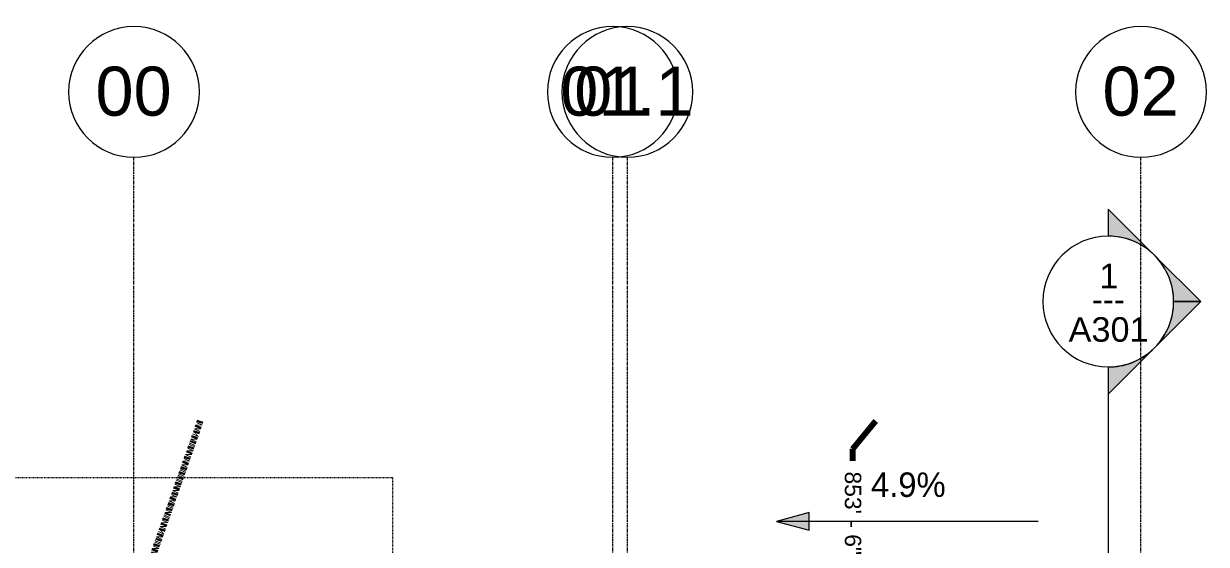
# Model space of a CAD drawing. Header units: inches. Extents: x -3276 to -1817, y 8217 to 9015.
# Drawn here: x -2732.7 to -2515.6, y 8907.7 to 9003.3 of the extents above; entities that cross this region are included whole.
import ezdxf

# ---------------------------------------------------------------- set-up
doc = ezdxf.new("R2010")
doc.units = ezdxf.units.IN
doc.header["$MEASUREMENT"] = 0
for name, pattern in [('Aligning Line 1_8_', [0.25, 0.125, -0.125]), ('Double Dash 3_8_', [1, 0.375, -0.125, 0.125, -0.125, 0.125, -0.125]), ('Grid Line 1_2_', [0.875, 0.5, -0.125, 0.125, -0.125])]:
    doc.linetypes.add(name, pattern=pattern)
for name, color, linetype, lineweight in [('C-PROP-LINE', 91, 'Double Dash 3_8_', 158), ('C-TOPO-LABL', 7, 'Continuous', 9), ('C-TOPO-MAJR', 7, 'Continuous', 80), ('G-ANNO-DIMS', 111, 'Continuous', 9), ('G-ANNO-SYMB', 111, 'Aligning Line 1_8_', 9), ('G-ANNO-SYMB-1', 111, 'Continuous', 9), ('S-GRID-1', 1, 'Grid Line 1_2_', 9), ('S-GRID-IDEN', 1, 'Continuous', 9)]:
    doc.layers.add(name, color=color, linetype=linetype, lineweight=lineweight)
doc.styles.add('Arial', font='arial.ttf', dxfattribs={"height": 3})
doc.styles.add('Arial_1', font='arial.ttf', dxfattribs={"height": 9})
doc.styles.add('Arial_2', font='arial.ttf', dxfattribs={"height": 4.5})
doc.styles.add('Century Gothic_1', font='ufonts.com_century-gothic.ttf', dxfattribs={"height": 4.5})

# ---------------------------------------------------------------- blocks, each defined once
blk = doc.blocks.new('Family - ___-1403477-FLOOR PLAN - 1ST FLOOR')
at = {"layer": 'C-PROP-LINE'}
blk.add_line((8930.35, 2700.29), (8775.52, 2754.7), dxfattribs=at)
blk = doc.blocks.new('Grid - Grid Head - Circle-50561-FLOOR PLAN - 1ST FLOOR')
at = {"layer": 'S-GRID-IDEN'}
for start, end in [(360, 180), (180, 360)]:
    blk.add_arc((0, 0), 0.25, start, end, dxfattribs=at)
blk = doc.blocks.new('Section - Section Head - Filled-22785-FLOOR PLAN - 1ST FLOOR')
at = {"layer": 'G-ANNO-SYMB-1'}
h = blk.add_hatch(color=256, dxfattribs=at)
edge = h.paths.add_edge_path(flags=0)
edge.add_line((-0.4268, 0.1768), (-0.25, 0.3536))
edge.add_line((-0.25, 0.3536), (-0.25, 0.25))
edge.add_arc((-0.25, 0), 0.25, 90, 135)
h = blk.add_hatch(color=256, dxfattribs=at)
edge = h.paths.add_edge_path(flags=0)
edge.add_arc((-0.25, 0), 0.25, 45, 90)
edge.add_line((-0.25, 0.25), (-0.25, 0.3536))
edge.add_line((-0.25, 0.3536), (-0.0732, 0.1768))
h = blk.add_hatch(color=256, dxfattribs=at)
edge = h.paths.add_edge_path(flags=0)
edge.add_arc((-0.25, 0), 0.2503, 137.9216, 180)
edge.add_line((-0.5003, 0), (-0.6036, 0))
edge.add_line((-0.6036, 0), (-0.4358, 0.1678))
h = blk.add_hatch(color=256, dxfattribs=at)
edge = h.paths.add_edge_path(flags=0)
edge.add_line((-0.0642, 0.1678), (0.1036, 0))
edge.add_line((0.1036, 0), (0.0003, 0))
edge.add_arc((-0.25, 0), 0.2503, 0, 42.0784)
for p, q in [((-0.25, 0.3536), (-0.4268, 0.1768)), ((-0.25, 0.25), (-0.25, 0.3536)), ((-0.0732, 0.1768), (-0.25, 0.3536)), ((-0.25, 0.3536), (-0.25, 0.25)), ((-0.4358, 0.1678), (-0.6036, 0)), ((0.1036, 0), (-0.0642, 0.1678)), ((-0.6036, 0), (-0.5003, 0)), ((0.0003, 0), (0.1036, 0))]:
    blk.add_line(p, q, dxfattribs=at)
for centre, radius, start, end in [((-0.2503, 0), 0.25, 360, 180), ((-0.25, 0), 0.25, 90, 135), ((-0.25, 0), 0.25, 45, 90), ((-0.25, 0), 0.2503, 137.9216, 180), ((-0.25, 0), 0.2503, 0, 42.0784), ((-0.2503, 0), 0.25, 180, 360)]:
    blk.add_arc(centre, radius, start, end, dxfattribs=at)

msp = doc.modelspace()

# ---------------------------------------------------------------- hatches: boundary and pattern name
at = {"layer": 'G-ANNO-DIMS'}
msp.add_hatch(color=256, dxfattribs=at).paths.add_polyline_path([(-2594.50967, 8911.88645), (-2588.50967, 8910.27875), (-2588.50967, 8913.49414)], flags=0)
msp.add_hatch(color=256, dxfattribs=at).paths.add_polyline_path([(-2594.50967, 8911.88645), (-2588.50967, 8910.27875), (-2588.50967, 8913.49414)], flags=0)

# ---------------------------------------------------------------- linework, layer by layer
at = {"layer": 'C-TOPO-MAJR'}
msp.add_line((-2580.50834, 8925.22489), (-2576.31288, 8930.3504), dxfattribs=at)
at = {"layer": 'C-TOPO-MAJR', "flags": 128}
msp.add_lwpolyline([(-2593.64487, 8878.06938), (-2580.50834, 8893.72489), (-2580.50834, 8925.22487)], dxfattribs=at)
at = {"layer": 'G-ANNO-DIMS'}
for p, q in [((-2588.50967, 8913.49414), (-2594.50967, 8911.88645)), ((-2588.50967, 8913.49414), (-2594.50967, 8911.88645)), ((-2594.50967, 8911.88645), (-2588.50967, 8910.27875)), ((-2594.50967, 8911.88645), (-2588.50967, 8910.27875)), ((-2588.50967, 8910.27875), (-2588.50967, 8913.49414)), ((-2588.50967, 8910.27875), (-2588.50967, 8913.49414))]:
    msp.add_line(p, q, dxfattribs=at)
at = {"layer": 'G-ANNO-SYMB'}
for p in [(-3146.22919, 8919.92546), (-2664.96488, 8604.63253)]:
    msp.add_line(p, (-2664.96488, 8919.92546), dxfattribs=at)
at = {"layer": 'G-ANNO-SYMB-1'}
msp.add_line((-2533.61793, 8940.23419), (-2533.61793, 8246.43536), dxfattribs=at)
at = {"layer": 'S-GRID-1'}
for p, q in [((-2712.46168, 8289.59722), (-2712.46168, 8978.71797)), ((-2624.58668, 8289.59722), (-2624.58668, 8978.71797)), ((-2621.89918, 8289.59722), (-2621.89918, 8978.71797)), ((-2527.61793, 8289.59722), (-2527.61793, 8978.71797))]:
    msp.add_line(p, q, dxfattribs=at)

# ---------------------------------------------------------------- block references
at = {"layer": 'C-PROP-LINE', "rotation": 89.9999999999999}
msp.add_blockref('Family - ___-1403477-FLOOR PLAN - 1ST FLOOR', (0, 0), dxfattribs=at)
at = {"layer": 'G-ANNO-SYMB-1', "xscale": 47.99999999999997, "yscale": 47.99999999999997, "zscale": 47.99999999999997, "rotation": 269.9999999999995}
msp.add_blockref('Section - Section Head - Filled-22785-FLOOR PLAN - 1ST FLOOR', (-2533.61793, 8940.23419), dxfattribs=at)
at = {"layer": 'S-GRID-IDEN', "xscale": 47.99999999999997, "yscale": 47.99999999999997, "zscale": 47.99999999999997}
for p in [(-2712.46168, 8990.71797), (-2624.58668, 8990.71797), (-2621.89918, 8990.71797), (-2527.61793, 8990.71797)]:
    msp.add_blockref('Grid - Grid Head - Circle-50561-FLOOR PLAN - 1ST FLOOR', p, dxfattribs=at)

# ---------------------------------------------------------------- texts
at = {"layer": 'G-ANNO-SYMB-1', "char_height": 4.5, "attachment_point": 1}
for s, insert, width, style in [('1', (-2535.27842, 8959.1885), 4.242, 'Arial_2'), ('---', (-2536.60408, 8954.93516), 7.7265, 'Century Gothic_1'), ('A301', (-2540.90047, 8949.37038), 17.877, 'Arial_2')]:
    msp.add_mtext(s, dxfattribs=dict(at, insert=insert, width=width, style=style))
at = {"layer": 'S-GRID-IDEN', "char_height": 9, "attachment_point": 1, "style": 'Arial_1'}
for s, insert, width in [('00', (-2719.53171, 8995.36194), 16.968), ('01.1', (-2634.2133, 8995.36194), 29.694), ('01', (-2631.65671, 8995.36194), 16.968), ('02', (-2534.68796, 8995.36194), 16.968)]:
    msp.add_mtext(s, dxfattribs=dict(at, insert=insert, width=width))

# ---------------------------------------------------------------- next in the draw order: texts
at = {"layer": 'C-TOPO-LABL', "insert": (-2578.9681, 8922.21097), "char_height": 3, "width": 21.1900029, "attachment_point": 1, "rotation": 270, "line_spacing_factor": 0.941778, "style": 'Arial', "bg_fill": 3, "box_fill_scale": 1.25, "bg_fill_color": 256, "bg_fill_true_color": 13158600, "bg_fill_transparency": 0}
msp.add_mtext(' 853\' - 6" ', dxfattribs=at)

# ---------------------------------------------------------------- next in the draw order: linework, layer by layer
at = {"layer": 'G-ANNO-DIMS'}
msp.add_line((-2546.50967, 8911.88645), (-2594.50967, 8911.88645), dxfattribs=at)
msp.add_line((-2546.50967, 8911.88645), (-2594.50967, 8911.88645), dxfattribs=at)

# ---------------------------------------------------------------- next in the draw order: texts
at = {"layer": 'G-ANNO-DIMS', "insert": (-2577.18166, 8920.87812), "char_height": 4.5, "width": 16.0127906, "attachment_point": 1, "line_spacing_factor": 0.984502, "style": 'Century Gothic_1', "bg_fill": 3, "box_fill_scale": 1.25, "bg_fill_color": 256, "bg_fill_true_color": 13158600, "bg_fill_transparency": 0}
msp.add_mtext('4.9%', dxfattribs=at)

# ---------------------------------------------------------------- next in the draw order: texts
msp.add_mtext('4.9%', dxfattribs=at)

doc.saveas('drawing.dxf')
